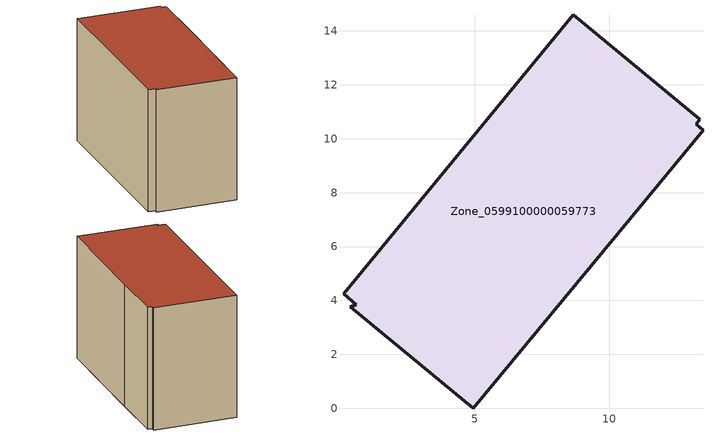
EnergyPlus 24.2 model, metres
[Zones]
Zone_0599100000059773
 floor ground (C_G): 4.94,0 0.38,3.77 0.61,3.84 0.13,4.24 8.66,14.6 13.36,10.72 13.22,10.54 13.47,10.32 10.75,7.01 z0
 wall outside (C_F): 13.36,10.72 8.66,14.6 0.13,4.24 0.61,3.84 0.38,3.77 4.94,0 10.75,7.01 13.47,10.32 13.22,10.54 13.36,10.72 z0:9.05
 roof outside (C_R): 0.38,3.77 4.94,0 10.75,7.01 13.47,10.32 13.22,10.54 13.36,10.72 8.66,14.6 0.13,4.24 0.61,3.84 z9.05
[BUILDING]
Pand.0599100000059773: North Axis=0; Terrain=City; Loads Convergence Tolerance Value=0.04; Temperature Convergence Tolerance Value=0.4; Solar Distribution=FullExterior; Maximum Number of Warmup Days=25; Minimum Number of Warmup Days=1
[Site:Location]
Rotterdam.The.Hague.AP_ZH_NLD Design_Conditions: Latitude=51.96; Longitude=4.45; Time Zone=1; Elevation=-4.5
[SITE:GROUNDTEMPERATURE:BUILDINGSURFACE]
18, 18, 18, 18, 18, 18, 18, 18, 18, 18, 18, 18
[MATERIAL] Thermal Absorptance=0.9; Solar Absorptance=0.7; Visible Absorptance=0.7
Name | Roughness | Thickness | Conductivity | Density | Specific Heat
G.TI.1946-1964 | MediumSmooth | 0.15 | 1 | 540 | 1210
F.TI.1946-1964 | Rough | 0.3 | 0.857143 | 1920 | 840
R.TI.1946-1964 | MediumRough | 0.2 | 0.277778 | 1500 | 1000
[CONSTRUCTION]
C_G: G.TI.1946-1964
C_F: F.TI.1946-1964
C_R: R.TI.1946-1964
[ZONE]
Zone_0599100000059773: Type=1; Multiplier=1; Ceiling Height=Autocalculate; Volume=Autocalculate; Floor Area=autocalculate; Part of Total Floor Area=Yes
[ZONEINFILTRATION:DESIGNFLOWRATE]
Infil_Zone_0599100000059773: Zone or ZoneList or Space or SpaceList=Zone_0599100000059773; Schedule=AlwaysOn; Design Flow Rate Calculation Method=Flow/Area; Flow Rate per Floor Area=0.003; Constant Term Coefficient=1; Temperature Term Coefficient=0; Velocity Term Coefficient=0; Velocity Squared Term Coefficient=0
[HVACTEMPLATE:ZONE:IDEALLOADSAIRSYSTEM]
Zone_0599100000059773: Maximum Heating Supply Air Temperature=50; Minimum Cooling Supply Air Temperature=13; Maximum Heating Supply Air Humidity Ratio=0.0156; Minimum Cooling Supply Air Humidity Ratio=0.0077; Heating Limit=NoLimit; Cooling Limit=NoLimit; Dehumidification Control Type=ConstantSensibleHeatRatio; Cooling Sensible Heat Ratio=0.7; Dehumidification Setpoint=60; Humidification Control Type=None; Humidification Setpoint=30; Outdoor Air Method=None; Outdoor Air Flow Rate per Person=0.00944; Outdoor Air Flow Rate per Zone Floor Area=0; Outdoor Air Flow Rate per Zone=0; Demand Controlled Ventilation Type=None; Outdoor Air Economizer Type=NoEconomizer; Heat Recovery Type=None; Sensible Heat Recovery Effectiveness=0.7; Latent Heat Recovery Effectiveness=0.65
[ZONECONTROL:THERMOSTAT]
ThermostatControl_Zone_0599100000059773: Zone or ZoneList=Zone_0599100000059773; Control Type Schedule=DualSetpointControlType; Control 1=Thermostat_Zone_0599100000059773; Temperature Difference Between Cutout And Setpoint=0
[THERMOSTATSETPOINT:DUALSETPOINT]
Thermostat_Zone_0599100000059773: Heating Setpoint Temperature Schedule=HeatingSetpoint_Zone_0599100000059773; Cooling Setpoint Temperature Schedule=CoolingSetpoint_Zone_0599100000059773
[SCHEDULE:COMPACT]
HeatingSetpoint_Zone_0599100000059773: Through: 12/31, For: AllDays, Until: 24:00, 21
CoolingSetpoint_Zone_0599100000059773: Through: 12/31, For: AllDays, Until: 24:00, 24
DualSetpointControlType: Through: 12/31, For: AllDays, Until: 24:00, 4
AlwaysOn: Through: 12/31, For: AllDays, Until: 24:00, 1
